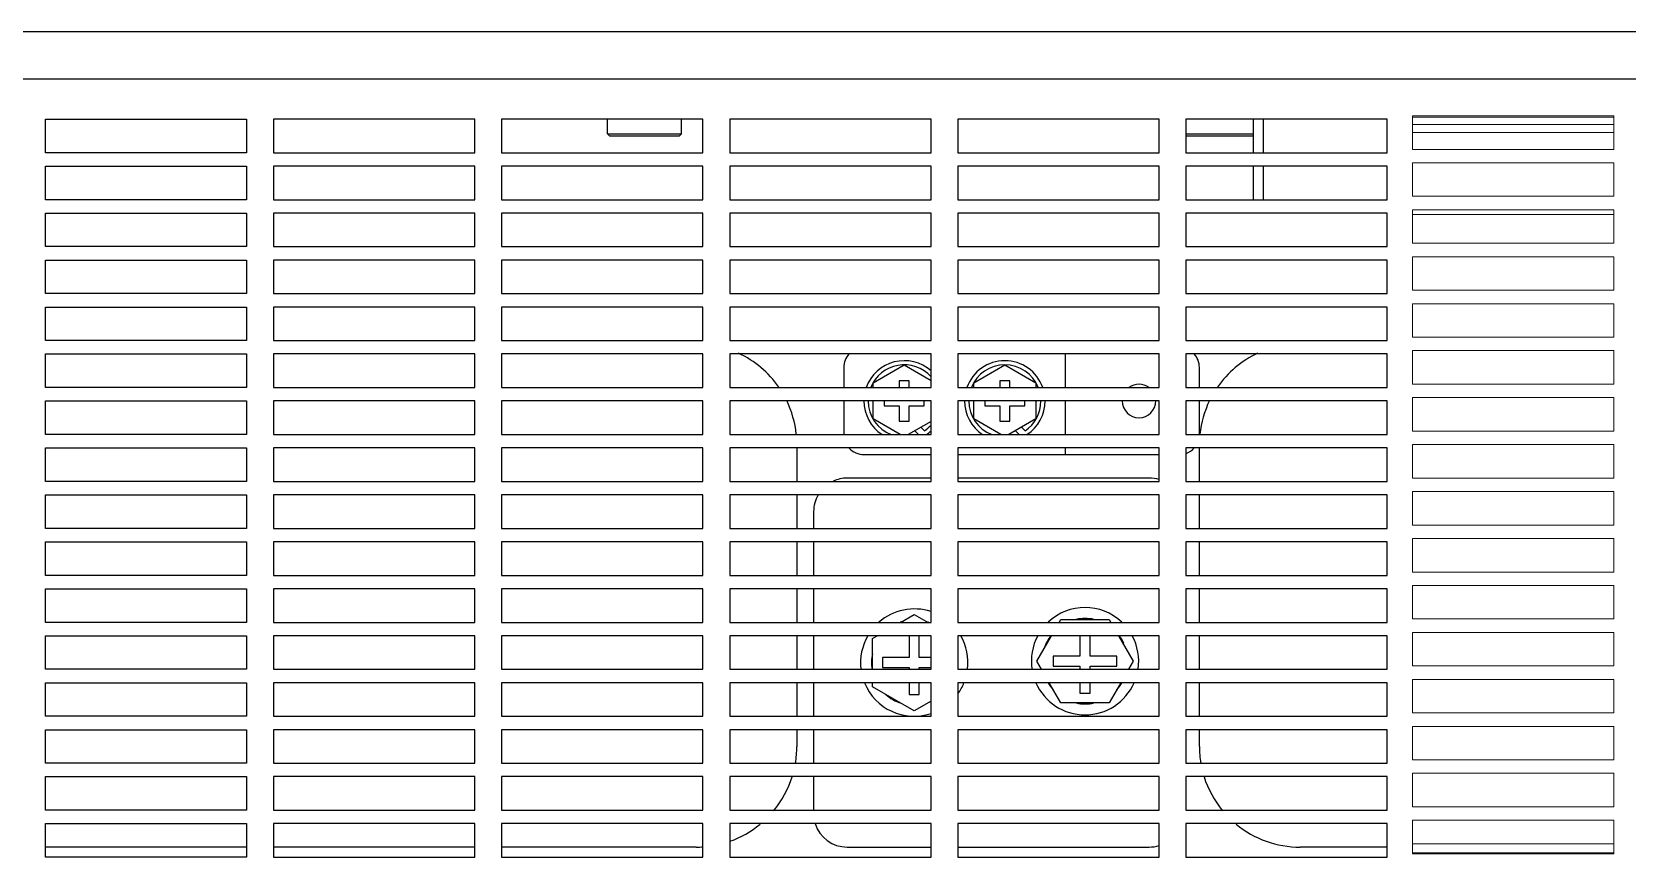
# Model space of a CAD drawing. Header units: millimetres. Extents: x 55614 to 110757, y -66981 to -47484.
# Drawn here: x 89205.4 to 89443.1, y -57884.2 to -57761.2 of the extents above; entities that cross this region are included whole.
import ezdxf

# ---------------------------------------------------------------- set-up
doc = ezdxf.new("R2010")
doc.units = ezdxf.units.MM
doc.layers.get('0').update_dxf_attribs({"lineweight": 15})
for name, color, linetype in [('2401-00258-M8-20HWMC_0', 7, 'Continuous'), ('2401-00300-M6-16HWMC_0', 7, 'Continuous'), ('2403-00027_S-M6-0_0', 7, 'Continuous'), ('4212-68099_1_0', 7, 'Continuous'), ('4212-88600-2_1_0', 7, 'Continuous'), ('4212-88600-2_2_0', 7, 'Continuous'), ('4215-06933_0', 7, 'Continuous'), ('4215-06934_0', 7, 'Continuous'), ('4215-07850_1_0', 7, 'Continuous')]:
    doc.layers.add(name, color=color, linetype=linetype)
doc.layers.add('THICK', color=7, linetype='Continuous', lineweight=0)

# ---------------------------------------------------------------- blocks, each defined once
blk = doc.blocks.new('2-1725')
at = {"linetype": 'Continuous'}
for p, q in [((-17415.38, -73638.45), (-17445.38, -73638.45)), ((-17445.38, -73638.45), (-17445.38, -73643.45)), ((-17415.38, -73638.65), (-17445.38, -73638.65)), ((-17445.38, -73639.75), (-17415.38, -73639.75)), ((-17415.38, -73643.45), (-17415.38, -73638.45)), ((-17445.38, -73640.95), (-17415.38, -73640.95)), ((-17445.38, -73643.45), (-17415.38, -73643.45)), ((-17415.38, -73645.45), (-17445.38, -73645.45)), ((-17445.38, -73645.45), (-17445.38, -73650.45)), ((-17415.38, -73650.45), (-17415.38, -73645.45)), ((-17445.38, -73650.45), (-17415.38, -73650.45)), ((-17415.38, -73652.45), (-17445.38, -73652.45)), ((-17445.38, -73652.45), (-17445.38, -73657.45)), ((-17415.38, -73657.45), (-17415.38, -73652.45)), ((-17445.38, -73653.15), (-17415.38, -73653.15)), ((-17445.38, -73657.45), (-17415.38, -73657.45)), ((-17415.38, -73659.45), (-17445.38, -73659.45)), ((-17445.38, -73659.45), (-17445.38, -73664.45)), ((-17415.38, -73664.45), (-17415.38, -73659.45)), ((-17445.38, -73664.45), (-17415.38, -73664.45)), ((-17415.38, -73666.45), (-17445.38, -73666.45)), ((-17445.38, -73666.45), (-17445.38, -73671.45)), ((-17415.38, -73671.45), (-17415.38, -73666.45)), ((-17445.38, -73671.45), (-17415.38, -73671.45)), ((-17415.38, -73673.45), (-17445.38, -73673.45)), ((-17445.38, -73673.45), (-17445.38, -73678.45)), ((-17415.38, -73678.45), (-17415.38, -73673.45)), ((-17445.38, -73678.45), (-17415.38, -73678.45)), ((-17415.38, -73680.45), (-17445.38, -73680.45)), ((-17445.38, -73680.45), (-17445.38, -73685.45)), ((-17415.38, -73685.45), (-17415.38, -73680.45)), ((-17445.38, -73685.45), (-17415.38, -73685.45)), ((-17415.38, -73687.45), (-17445.38, -73687.45)), ((-17445.38, -73687.45), (-17445.38, -73692.45)), ((-17415.38, -73692.45), (-17415.38, -73687.45)), ((-17445.38, -73692.45), (-17415.38, -73692.45)), ((-17415.38, -73694.45), (-17445.38, -73694.45)), ((-17445.38, -73694.45), (-17445.38, -73699.45)), ((-17415.38, -73699.45), (-17415.38, -73694.45)), ((-17445.38, -73699.45), (-17415.38, -73699.45)), ((-17415.38, -73701.45), (-17445.38, -73701.45)), ((-17445.38, -73701.45), (-17445.38, -73706.45)), ((-17415.38, -73706.45), (-17415.38, -73701.45)), ((-17445.38, -73706.45), (-17415.38, -73706.45)), ((-17415.38, -73708.45), (-17445.38, -73708.45)), ((-17445.38, -73708.45), (-17445.38, -73713.45)), ((-17415.38, -73713.45), (-17415.38, -73708.45)), ((-17445.38, -73713.45), (-17415.38, -73713.45)), ((-17415.38, -73715.45), (-17445.38, -73715.45)), ((-17445.38, -73715.45), (-17445.38, -73720.45)), ((-17415.38, -73720.45), (-17415.38, -73715.45)), ((-17445.38, -73720.45), (-17415.38, -73720.45)), ((-17415.38, -73722.45), (-17445.38, -73722.45)), ((-17445.38, -73722.45), (-17445.38, -73727.45)), ((-17415.38, -73727.45), (-17415.38, -73722.45)), ((-17445.38, -73727.45), (-17415.38, -73727.45)), ((-17415.38, -73729.45), (-17445.38, -73729.45)), ((-17445.38, -73729.45), (-17445.38, -73734.45)), ((-17415.38, -73734.45), (-17415.38, -73729.45)), ((-17445.38, -73734.45), (-17415.38, -73734.45)), ((-17415.38, -73736.45), (-17445.38, -73736.45)), ((-17445.38, -73736.45), (-17445.38, -73741.45)), ((-17415.38, -73741.45), (-17415.38, -73736.45)), ((-17445.38, -73741.45), (-17415.38, -73741.45)), ((-17415.38, -73743.45), (-17445.38, -73743.45)), ((-17445.38, -73743.45), (-17445.38, -73748.45)), ((-17415.38, -73748.45), (-17415.38, -73743.45)), ((-17415.38, -73746.95), (-17445.38, -73746.95)), ((-17445.38, -73748.32), (-17415.38, -73748.32)), ((-17445.38, -73748.45), (-17415.38, -73748.45))]:
    blk.add_line(p, q, dxfattribs=at)
at = {"layer": '2401-00258-M8-20HWMC_0', "color": 7, "linetype": 'Continuous'}
for p, q in [((-17521.69, -73713.95), (-17519.63, -73712.76)), ((-17519.63, -73712.76), (-17517.57, -73713.95)), ((-17498.02, -73713.95), (-17497.77, -73713.52)), ((-17497.77, -73713.52), (-17490.58, -73713.52)), ((-17490.58, -73713.52), (-17490.33, -73713.95)), ((-17525.86, -73716.35), (-17525.16, -73715.95)), ((-17525.86, -73720.95), (-17525.86, -73716.35)), ((-17520.38, -73715.95), (-17520.38, -73719.2)), ((-17518.88, -73719.2), (-17518.88, -73715.95)), ((-17501.37, -73719.74), (-17499.17, -73715.95)), ((-17494.93, -73715.95), (-17494.93, -73718.99)), ((-17493.43, -73718.99), (-17493.43, -73715.95)), ((-17489.18, -73715.95), (-17486.99, -73719.74)), ((-17494.93, -73718.99), (-17498.93, -73718.99)), ((-17498.93, -73718.99), (-17498.93, -73720.49)), ((-17489.43, -73718.99), (-17493.43, -73718.99)), ((-17489.43, -73720.49), (-17489.43, -73718.99)), ((-17488.41, -73717.05), (-17488.49, -73717.13)), ((-17520.38, -73719.2), (-17524.38, -73719.2)), ((-17524.38, -73719.2), (-17524.38, -73720.7)), ((-17524.38, -73720.7), (-17520.38, -73720.7)), ((-17520.38, -73720.7), (-17520.38, -73720.95)), ((-17517.13, -73719.2), (-17518.88, -73719.2)), ((-17518.88, -73720.7), (-17517.13, -73720.7)), ((-17518.88, -73720.95), (-17518.88, -73720.7)), ((-17500.67, -73720.95), (-17501.37, -73719.74)), ((-17498.93, -73720.49), (-17494.93, -73720.49)), ((-17494.93, -73720.49), (-17494.93, -73720.95)), ((-17493.43, -73720.49), (-17489.43, -73720.49)), ((-17493.43, -73720.95), (-17493.43, -73720.49)), ((-17486.99, -73719.74), (-17487.68, -73720.95)), ((-17525.86, -73723.54), (-17525.86, -73722.95)), ((-17519.63, -73727.14), (-17525.86, -73723.54)), ((-17520.38, -73722.95), (-17520.38, -73724.7)), ((-17518.88, -73724.7), (-17518.88, -73722.95)), ((-17497.77, -73725.97), (-17499.52, -73722.95)), ((-17494.93, -73722.95), (-17494.93, -73724.49)), ((-17493.43, -73724.49), (-17493.43, -73722.95)), ((-17488.84, -73722.95), (-17490.58, -73725.97)), ((-17520.38, -73724.7), (-17518.88, -73724.7)), ((-17517.13, -73725.69), (-17519.63, -73727.14)), ((-17490.58, -73725.97), (-17497.77, -73725.97)), ((-17494.93, -73724.49), (-17493.43, -73724.49))]:
    blk.add_line(p, q, dxfattribs=at)
for centre, radius, start, end in [((-17519.63, -73719.95), 8, 71.7652, 131.3046), ((-17494.18, -73719.74), 8, 46.5723, 133.4277), ((-17519.63, -73719.95), 6.37, 108.0353, 109.2971), ((-17519.63, -73719.95), 6.37, 70.7029, 71.9647), ((-17494.18, -73719.74), 6.37, 78.0354, 101.9649), ((-17519.63, -73719.95), 8, 149.9582, 187.1863), ((-17519.63, -73719.95), 8, 352.8137, 30.0418), ((-17494.18, -73719.74), 8, 151.6376, 188.6715), ((-17494.18, -73719.74), 6.37, 143.2955, 161.9649), ((-17494.18, -73719.74), 6.37, 25.048, 36.6275), ((-17494.18, -73719.74), 8, 351.3285, 28.3624), ((-17519.63, -73719.95), 6.37, 168.0353, 189.0483), ((-17519.63, -73719.95), 8, 202.0565, 288.2348), ((-17519.63, -73719.95), 8, 324.5271, 337.9435), ((-17494.18, -73719.74), 8, 203.6637, 336.3363), ((-17494.18, -73719.74), 6.37, 210.2989, 221.9649), ((-17494.18, -73719.74), 6.37, 318.0354, 329.7011), ((-17519.63, -73719.95), 6.37, 228.0353, 251.9647), ((-17494.18, -73719.74), 6.37, 258.0354, 281.9649)]:
    blk.add_arc(centre, radius, start, end, dxfattribs=at)
at = {"layer": '2401-00300-M6-16HWMC_0', "color": 7, "linetype": 'Continuous'}
for p, q in [((-17525.77, -73678.27), (-17521.13, -73675.59)), ((-17521.13, -73675.59), (-17517.13, -73677.9)), ((-17510.77, -73678.27), (-17506.13, -73675.59)), ((-17506.13, -73675.59), (-17501.5, -73678.27)), ((-17525.77, -73678.95), (-17525.77, -73678.27)), ((-17520.38, -73677.95), (-17521.88, -73677.95)), ((-17521.88, -73677.95), (-17521.88, -73678.95)), ((-17520.38, -73678.95), (-17520.38, -73677.95)), ((-17510.77, -73678.95), (-17510.77, -73678.27)), ((-17505.38, -73677.95), (-17506.88, -73677.95)), ((-17506.88, -73677.95), (-17506.88, -73678.95)), ((-17505.38, -73678.95), (-17505.38, -73677.95)), ((-17501.5, -73678.27), (-17501.5, -73678.95)), ((-17525.77, -73683.62), (-17525.77, -73680.95)), ((-17524.13, -73680.95), (-17524.13, -73681.7)), ((-17518.13, -73681.7), (-17518.13, -73680.95)), ((-17510.77, -73683.62), (-17510.77, -73680.95)), ((-17509.13, -73680.95), (-17509.13, -73681.7)), ((-17503.13, -73681.7), (-17503.13, -73680.95)), ((-17501.5, -73680.95), (-17501.5, -73683.62)), ((-17524.13, -73681.7), (-17521.88, -73681.7)), ((-17521.88, -73681.7), (-17521.88, -73683.95)), ((-17520.38, -73681.7), (-17518.13, -73681.7)), ((-17520.38, -73683.95), (-17520.38, -73681.7)), ((-17509.13, -73681.7), (-17506.88, -73681.7)), ((-17506.88, -73681.7), (-17506.88, -73683.95)), ((-17505.38, -73681.7), (-17503.13, -73681.7)), ((-17505.38, -73683.95), (-17505.38, -73681.7)), ((-17521.75, -73685.95), (-17525.77, -73683.62)), ((-17521.88, -73683.95), (-17520.38, -73683.95)), ((-17517.13, -73683.99), (-17520.52, -73685.95)), ((-17519.54, -73685.38), (-17519.03, -73685.89)), ((-17518.12, -73685.4), (-17518.65, -73684.87)), ((-17506.75, -73685.95), (-17510.77, -73683.62)), ((-17506.88, -73683.95), (-17505.38, -73683.95)), ((-17501.5, -73683.62), (-17505.52, -73685.95)), ((-17504.54, -73685.38), (-17504.03, -73685.89)), ((-17503.12, -73685.4), (-17503.65, -73684.87))]:
    blk.add_line(p, q, dxfattribs=at)
for centre, radius, start, end in [((-17521.13, -73680.95), 6, 48.1287, 160.4814), ((-17521.13, -73680.95), 5.38, 41.88, 158.1011), ((-17506.13, -73680.95), 6, 19.5186, 160.4814), ((-17506.13, -73680.95), 5.38, 21.9007, 158.1011), ((-17521.13, -73680.95), 6, 180, 236.5861), ((-17521.13, -73680.95), 5.38, 180, 248.8338), ((-17506.13, -73680.95), 6, 180, 236.5861), ((-17506.13, -73680.95), 5.38, 180, 248.8338), ((-17506.13, -73680.95), 5.38, 304.1123, 0), ((-17506.13, -73680.95), 6, 303.4139, 0), ((-17521.13, -73680.95), 5.38, 304.1123, 318.2134), ((-17521.13, -73680.95), 6, 303.4139, 311.8713), ((-17521.13, -73680.95), 5.38, 291.2761, 292.9799), ((-17506.13, -73680.95), 5.38, 291.2761, 292.9799)]:
    blk.add_arc(centre, radius, start, end, dxfattribs=at)
at = {"layer": '2403-00027_S-M6-0_0', "color": 7, "linetype": 'Continuous'}
for p, q in [((-17565.36, -73641.15), (-17565.36, -73638.95)), ((-17554.31, -73641.15), (-17554.31, -73638.95)), ((-17565.36, -73641.15), (-17554.31, -73641.15)), ((-17565.36, -73641.15), (-17565.06, -73641.45)), ((-17565.06, -73641.45), (-17554.61, -73641.45)), ((-17554.31, -73641.15), (-17554.61, -73641.45)), ((-17479.13, -73641.15), (-17469.13, -73641.15)), ((-17479.13, -73641.45), (-17469.13, -73641.45))]:
    blk.add_line(p, q, dxfattribs=at)
at = {"layer": '4212-68099_1_0', "color": 7, "linetype": 'Continuous'}
blk.add_line((-17199.83, -73625.95), (-18034.43, -73625.95), dxfattribs=at)
at = {"layer": '4212-88600-2_1_0', "color": 7, "linetype": 'Continuous'}
for p, q in [((-17537.13, -73687.95), (-17537.13, -73692.95)), ((-17477.13, -73692.95), (-17477.13, -73687.95)), ((-17537.13, -73694.95), (-17537.13, -73699.95)), ((-17477.13, -73699.95), (-17477.13, -73694.95)), ((-17537.13, -73701.95), (-17537.13, -73706.95)), ((-17477.13, -73706.95), (-17477.13, -73701.95)), ((-17537.13, -73708.95), (-17537.13, -73713.95)), ((-17477.13, -73713.95), (-17477.13, -73708.95)), ((-17537.13, -73715.95), (-17537.13, -73720.95)), ((-17477.13, -73720.95), (-17477.13, -73715.95)), ((-17537.13, -73722.95), (-17537.13, -73727.95)), ((-17477.13, -73727.95), (-17477.13, -73722.95)), ((-17537.13, -73729.95), (-17537.13, -73732.45)), ((-17477.13, -73732.45), (-17477.13, -73729.95)), ((-17619.13, -73747.45), (-17649.13, -73747.45)), ((-17585.13, -73747.45), (-17615.13, -73747.45)), ((-17552.13, -73747.45), (-17581.13, -73747.45)), ((-17449.13, -73747.45), (-17462.13, -73747.45))]:
    blk.add_line(p, q, dxfattribs=at)
for centre, start, end in [((-17552.13, -73687.45), 34.815, 65.0889), ((-17462.13, -73687.45), 114.9111, 145.185), ((-17552.13, -73687.45), 5.8604, 25.8691), ((-17462.13, -73687.45), 154.1309, 174.1396), ((-17552.13, -73732.45), 350.2878, 0), ((-17462.13, -73732.45), 180, 189.7122), ((-17552.13, -73732.45), 320.3318, 342.4548), ((-17462.13, -73732.45), 197.5452, 219.6682), ((-17552.13, -73732.45), 289.6203, 309.3884), ((-17462.13, -73732.45), 230.6116, 270), ((-17552.13, -73732.45), 270, 273.92)]:
    blk.add_arc(centre, 15, start, end, dxfattribs=at)
at = {"layer": '4212-88600-2_2_0', "color": 7, "linetype": 'Continuous'}
for p, q in [((-17517.13, -73692.45), (-17529.63, -73692.45)), ((-17484.63, -73692.45), (-17513.13, -73692.45)), ((-17534.63, -73697.45), (-17534.63, -73699.95)), ((-17534.63, -73701.95), (-17534.63, -73706.95)), ((-17534.63, -73708.95), (-17534.63, -73713.95)), ((-17534.63, -73715.95), (-17534.63, -73720.95)), ((-17534.63, -73722.95), (-17534.63, -73727.95)), ((-17534.63, -73729.95), (-17534.63, -73734.95)), ((-17534.63, -73736.95), (-17534.63, -73741.95)), ((-17529.63, -73747.45), (-17517.13, -73747.45)), ((-17513.13, -73747.45), (-17484.63, -73747.45))]:
    blk.add_line(p, q, dxfattribs=at)
for centre, start, end in [((-17529.63, -73697.45), 90, 114.9111), ((-17484.63, -73697.45), 72.4548, 90), ((-17529.63, -73697.45), 150, 180), ((-17529.63, -73742.45), 197.5452, 270), ((-17484.63, -73742.45), 270, 287.5452)]:
    blk.add_arc(centre, 5, start, end, dxfattribs=at)
at = {"layer": '4215-06933_0', "color": 7, "linetype": 'Continuous'}
for p, q in [((-17497.13, -73673.95), (-17497.13, -73678.95)), ((-17530.13, -73675.95), (-17530.13, -73678.95)), ((-17477.13, -73678.95), (-17477.13, -73675.95)), ((-17530.13, -73680.95), (-17530.13, -73685.95)), ((-17497.13, -73680.95), (-17497.13, -73685.95)), ((-17477.13, -73685.95), (-17477.13, -73680.95)), ((-17497.13, -73687.95), (-17497.13, -73688.95)), ((-17527.13, -73688.95), (-17517.13, -73688.95)), ((-17513.13, -73688.95), (-17483.13, -73688.95))]:
    blk.add_line(p, q, dxfattribs=at)
for centre, radius, start, end in [((-17527.13, -73675.95), 3, 137.9125, 180), ((-17480.13, -73675.95), 3, 0, 42.0875), ((-17486.13, -73680.95), 2.5, 53.277, 126.723), ((-17486.13, -73680.95), 2.5, 180, 0), ((-17527.13, -73685.95), 3, 222.0875, 270), ((-17480.13, -73685.95), 3, 289.6203, 317.9125)]:
    blk.add_arc(centre, radius, start, end, dxfattribs=at)
at = {"layer": '4215-06934_0', "color": 7, "linetype": 'Continuous'}
for p, q in [((-18037.13, -73632.95), (-17197.13, -73632.95)), ((-17649.13, -73638.95), (-17619.13, -73638.95)), ((-17649.13, -73643.95), (-17649.13, -73638.95)), ((-17619.13, -73638.95), (-17619.13, -73643.95)), ((-17585.13, -73638.95), (-17615.13, -73638.95)), ((-17615.13, -73638.95), (-17615.13, -73643.95)), ((-17585.13, -73643.95), (-17585.13, -73638.95)), ((-17551.13, -73638.95), (-17581.13, -73638.95)), ((-17581.13, -73638.95), (-17581.13, -73643.95)), ((-17551.13, -73643.95), (-17551.13, -73638.95)), ((-17517.13, -73638.95), (-17547.13, -73638.95)), ((-17547.13, -73638.95), (-17547.13, -73643.95)), ((-17517.13, -73643.95), (-17517.13, -73638.95)), ((-17483.13, -73638.95), (-17513.13, -73638.95)), ((-17513.13, -73638.95), (-17513.13, -73643.95)), ((-17483.13, -73643.95), (-17483.13, -73638.95)), ((-17449.13, -73638.95), (-17479.13, -73638.95)), ((-17479.13, -73638.95), (-17479.13, -73643.95)), ((-17449.13, -73643.95), (-17449.13, -73638.95)), ((-17619.13, -73643.95), (-17649.13, -73643.95)), ((-17615.13, -73643.95), (-17585.13, -73643.95)), ((-17581.13, -73643.95), (-17551.13, -73643.95)), ((-17547.13, -73643.95), (-17517.13, -73643.95)), ((-17513.13, -73643.95), (-17483.13, -73643.95)), ((-17479.13, -73643.95), (-17449.13, -73643.95)), ((-17649.13, -73645.95), (-17619.13, -73645.95)), ((-17649.13, -73650.95), (-17649.13, -73645.95)), ((-17619.13, -73645.95), (-17619.13, -73650.95)), ((-17585.13, -73645.95), (-17615.13, -73645.95)), ((-17615.13, -73645.95), (-17615.13, -73650.95)), ((-17585.13, -73650.95), (-17585.13, -73645.95)), ((-17551.13, -73645.95), (-17581.13, -73645.95)), ((-17581.13, -73645.95), (-17581.13, -73650.95)), ((-17551.13, -73650.95), (-17551.13, -73645.95)), ((-17517.13, -73645.95), (-17547.13, -73645.95)), ((-17547.13, -73645.95), (-17547.13, -73650.95)), ((-17517.13, -73650.95), (-17517.13, -73645.95)), ((-17483.13, -73645.95), (-17513.13, -73645.95)), ((-17513.13, -73645.95), (-17513.13, -73650.95)), ((-17483.13, -73650.95), (-17483.13, -73645.95)), ((-17449.13, -73645.95), (-17479.13, -73645.95)), ((-17479.13, -73645.95), (-17479.13, -73650.95)), ((-17449.13, -73650.95), (-17449.13, -73645.95)), ((-17619.13, -73650.95), (-17649.13, -73650.95)), ((-17615.13, -73650.95), (-17585.13, -73650.95)), ((-17581.13, -73650.95), (-17551.13, -73650.95)), ((-17547.13, -73650.95), (-17517.13, -73650.95)), ((-17513.13, -73650.95), (-17483.13, -73650.95)), ((-17479.13, -73650.95), (-17449.13, -73650.95)), ((-17649.13, -73652.95), (-17619.13, -73652.95)), ((-17649.13, -73657.95), (-17649.13, -73652.95)), ((-17619.13, -73652.95), (-17619.13, -73657.95)), ((-17585.13, -73652.95), (-17615.13, -73652.95)), ((-17615.13, -73652.95), (-17615.13, -73657.95)), ((-17585.13, -73657.95), (-17585.13, -73652.95)), ((-17551.13, -73652.95), (-17581.13, -73652.95)), ((-17581.13, -73652.95), (-17581.13, -73657.95)), ((-17551.13, -73657.95), (-17551.13, -73652.95)), ((-17517.13, -73652.95), (-17547.13, -73652.95)), ((-17547.13, -73652.95), (-17547.13, -73657.95)), ((-17517.13, -73657.95), (-17517.13, -73652.95)), ((-17483.13, -73652.95), (-17513.13, -73652.95)), ((-17513.13, -73652.95), (-17513.13, -73657.95)), ((-17483.13, -73657.95), (-17483.13, -73652.95)), ((-17449.13, -73652.95), (-17479.13, -73652.95)), ((-17479.13, -73652.95), (-17479.13, -73657.95)), ((-17449.13, -73657.95), (-17449.13, -73652.95)), ((-17619.13, -73657.95), (-17649.13, -73657.95)), ((-17615.13, -73657.95), (-17585.13, -73657.95)), ((-17581.13, -73657.95), (-17551.13, -73657.95)), ((-17547.13, -73657.95), (-17517.13, -73657.95)), ((-17513.13, -73657.95), (-17483.13, -73657.95)), ((-17479.13, -73657.95), (-17449.13, -73657.95)), ((-17649.13, -73659.95), (-17619.13, -73659.95)), ((-17649.13, -73664.95), (-17649.13, -73659.95)), ((-17619.13, -73659.95), (-17619.13, -73664.95)), ((-17585.13, -73659.95), (-17615.13, -73659.95)), ((-17615.13, -73659.95), (-17615.13, -73664.95)), ((-17585.13, -73664.95), (-17585.13, -73659.95)), ((-17551.13, -73659.95), (-17581.13, -73659.95)), ((-17581.13, -73659.95), (-17581.13, -73664.95)), ((-17551.13, -73664.95), (-17551.13, -73659.95)), ((-17517.13, -73659.95), (-17547.13, -73659.95)), ((-17547.13, -73659.95), (-17547.13, -73664.95)), ((-17517.13, -73664.95), (-17517.13, -73659.95)), ((-17483.13, -73659.95), (-17513.13, -73659.95)), ((-17513.13, -73659.95), (-17513.13, -73664.95)), ((-17483.13, -73664.95), (-17483.13, -73659.95)), ((-17449.13, -73659.95), (-17479.13, -73659.95)), ((-17479.13, -73659.95), (-17479.13, -73664.95)), ((-17449.13, -73664.95), (-17449.13, -73659.95)), ((-17619.13, -73664.95), (-17649.13, -73664.95)), ((-17615.13, -73664.95), (-17585.13, -73664.95)), ((-17581.13, -73664.95), (-17551.13, -73664.95)), ((-17547.13, -73664.95), (-17517.13, -73664.95)), ((-17513.13, -73664.95), (-17483.13, -73664.95)), ((-17479.13, -73664.95), (-17449.13, -73664.95)), ((-17649.13, -73666.95), (-17619.13, -73666.95)), ((-17649.13, -73671.95), (-17649.13, -73666.95)), ((-17619.13, -73666.95), (-17619.13, -73671.95)), ((-17585.13, -73666.95), (-17615.13, -73666.95)), ((-17615.13, -73666.95), (-17615.13, -73671.95)), ((-17585.13, -73671.95), (-17585.13, -73666.95)), ((-17551.13, -73666.95), (-17581.13, -73666.95)), ((-17581.13, -73666.95), (-17581.13, -73671.95)), ((-17551.13, -73671.95), (-17551.13, -73666.95)), ((-17517.13, -73666.95), (-17547.13, -73666.95)), ((-17547.13, -73666.95), (-17547.13, -73671.95)), ((-17517.13, -73671.95), (-17517.13, -73666.95)), ((-17483.13, -73666.95), (-17513.13, -73666.95)), ((-17513.13, -73666.95), (-17513.13, -73671.95)), ((-17483.13, -73671.95), (-17483.13, -73666.95)), ((-17449.13, -73666.95), (-17479.13, -73666.95)), ((-17479.13, -73666.95), (-17479.13, -73671.95)), ((-17449.13, -73671.95), (-17449.13, -73666.95)), ((-17619.13, -73671.95), (-17649.13, -73671.95)), ((-17649.13, -73673.95), (-17619.13, -73673.95)), ((-17649.13, -73678.95), (-17649.13, -73673.95)), ((-17619.13, -73673.95), (-17619.13, -73678.95)), ((-17615.13, -73671.95), (-17585.13, -73671.95)), ((-17585.13, -73673.95), (-17615.13, -73673.95)), ((-17615.13, -73673.95), (-17615.13, -73678.95)), ((-17585.13, -73678.95), (-17585.13, -73673.95)), ((-17581.13, -73671.95), (-17551.13, -73671.95)), ((-17551.13, -73673.95), (-17581.13, -73673.95)), ((-17581.13, -73673.95), (-17581.13, -73678.95)), ((-17551.13, -73678.95), (-17551.13, -73673.95)), ((-17547.13, -73671.95), (-17517.13, -73671.95)), ((-17517.13, -73673.95), (-17547.13, -73673.95)), ((-17547.13, -73673.95), (-17547.13, -73678.95)), ((-17517.13, -73678.95), (-17517.13, -73673.95)), ((-17513.13, -73671.95), (-17483.13, -73671.95)), ((-17483.13, -73673.95), (-17513.13, -73673.95)), ((-17513.13, -73673.95), (-17513.13, -73678.95)), ((-17483.13, -73678.95), (-17483.13, -73673.95)), ((-17479.13, -73671.95), (-17449.13, -73671.95)), ((-17449.13, -73673.95), (-17479.13, -73673.95)), ((-17479.13, -73673.95), (-17479.13, -73678.95)), ((-17449.13, -73678.95), (-17449.13, -73673.95)), ((-17619.13, -73678.95), (-17649.13, -73678.95)), ((-17649.13, -73680.95), (-17619.13, -73680.95)), ((-17649.13, -73685.95), (-17649.13, -73680.95)), ((-17619.13, -73680.95), (-17619.13, -73685.95)), ((-17615.13, -73678.95), (-17585.13, -73678.95)), ((-17585.13, -73680.95), (-17615.13, -73680.95)), ((-17615.13, -73680.95), (-17615.13, -73685.95)), ((-17585.13, -73685.95), (-17585.13, -73680.95)), ((-17581.13, -73678.95), (-17551.13, -73678.95)), ((-17551.13, -73680.95), (-17581.13, -73680.95)), ((-17581.13, -73680.95), (-17581.13, -73685.95)), ((-17551.13, -73685.95), (-17551.13, -73680.95)), ((-17547.13, -73678.95), (-17517.13, -73678.95)), ((-17517.13, -73680.95), (-17547.13, -73680.95)), ((-17547.13, -73680.95), (-17547.13, -73685.95)), ((-17517.13, -73685.95), (-17517.13, -73680.95)), ((-17513.13, -73678.95), (-17483.13, -73678.95)), ((-17483.13, -73680.95), (-17513.13, -73680.95)), ((-17513.13, -73680.95), (-17513.13, -73685.95)), ((-17483.13, -73685.95), (-17483.13, -73680.95)), ((-17479.13, -73678.95), (-17449.13, -73678.95)), ((-17449.13, -73680.95), (-17479.13, -73680.95)), ((-17479.13, -73680.95), (-17479.13, -73685.95)), ((-17449.13, -73685.95), (-17449.13, -73680.95)), ((-17619.13, -73685.95), (-17649.13, -73685.95)), ((-17649.13, -73687.95), (-17619.13, -73687.95)), ((-17649.13, -73692.95), (-17649.13, -73687.95)), ((-17619.13, -73687.95), (-17619.13, -73692.95)), ((-17615.13, -73685.95), (-17585.13, -73685.95)), ((-17585.13, -73687.95), (-17615.13, -73687.95)), ((-17615.13, -73687.95), (-17615.13, -73692.95)), ((-17585.13, -73692.95), (-17585.13, -73687.95)), ((-17581.13, -73685.95), (-17551.13, -73685.95)), ((-17551.13, -73687.95), (-17581.13, -73687.95)), ((-17581.13, -73687.95), (-17581.13, -73692.95)), ((-17551.13, -73692.95), (-17551.13, -73687.95)), ((-17547.13, -73685.95), (-17517.13, -73685.95)), ((-17517.13, -73687.95), (-17547.13, -73687.95)), ((-17547.13, -73687.95), (-17547.13, -73692.95)), ((-17517.13, -73692.95), (-17517.13, -73687.95)), ((-17513.13, -73685.95), (-17483.13, -73685.95)), ((-17483.13, -73687.95), (-17513.13, -73687.95)), ((-17513.13, -73687.95), (-17513.13, -73692.95)), ((-17483.13, -73692.95), (-17483.13, -73687.95)), ((-17479.13, -73685.95), (-17449.13, -73685.95)), ((-17449.13, -73687.95), (-17479.13, -73687.95)), ((-17479.13, -73687.95), (-17479.13, -73692.95)), ((-17449.13, -73692.95), (-17449.13, -73687.95)), ((-17619.13, -73692.95), (-17649.13, -73692.95)), ((-17615.13, -73692.95), (-17585.13, -73692.95)), ((-17581.13, -73692.95), (-17551.13, -73692.95)), ((-17547.13, -73692.95), (-17517.13, -73692.95)), ((-17513.13, -73692.95), (-17483.13, -73692.95)), ((-17479.13, -73692.95), (-17449.13, -73692.95)), ((-17649.13, -73694.95), (-17619.13, -73694.95)), ((-17649.13, -73699.95), (-17649.13, -73694.95)), ((-17619.13, -73694.95), (-17619.13, -73699.95)), ((-17585.13, -73694.95), (-17615.13, -73694.95)), ((-17615.13, -73694.95), (-17615.13, -73699.95)), ((-17585.13, -73699.95), (-17585.13, -73694.95)), ((-17551.13, -73694.95), (-17581.13, -73694.95)), ((-17581.13, -73694.95), (-17581.13, -73699.95)), ((-17551.13, -73699.95), (-17551.13, -73694.95)), ((-17517.13, -73694.95), (-17547.13, -73694.95)), ((-17547.13, -73694.95), (-17547.13, -73699.95)), ((-17517.13, -73699.95), (-17517.13, -73694.95)), ((-17483.13, -73694.95), (-17513.13, -73694.95)), ((-17513.13, -73694.95), (-17513.13, -73699.95)), ((-17483.13, -73699.95), (-17483.13, -73694.95)), ((-17449.13, -73694.95), (-17479.13, -73694.95)), ((-17479.13, -73694.95), (-17479.13, -73699.95)), ((-17449.13, -73699.95), (-17449.13, -73694.95)), ((-17619.13, -73699.95), (-17649.13, -73699.95)), ((-17615.13, -73699.95), (-17585.13, -73699.95)), ((-17581.13, -73699.95), (-17551.13, -73699.95)), ((-17547.13, -73699.95), (-17517.13, -73699.95)), ((-17513.13, -73699.95), (-17483.13, -73699.95)), ((-17479.13, -73699.95), (-17449.13, -73699.95)), ((-17649.13, -73701.95), (-17619.13, -73701.95)), ((-17649.13, -73706.95), (-17649.13, -73701.95)), ((-17619.13, -73701.95), (-17619.13, -73706.95)), ((-17585.13, -73701.95), (-17615.13, -73701.95)), ((-17615.13, -73701.95), (-17615.13, -73706.95)), ((-17585.13, -73706.95), (-17585.13, -73701.95)), ((-17551.13, -73701.95), (-17581.13, -73701.95)), ((-17581.13, -73701.95), (-17581.13, -73706.95)), ((-17551.13, -73706.95), (-17551.13, -73701.95)), ((-17517.13, -73701.95), (-17547.13, -73701.95)), ((-17547.13, -73701.95), (-17547.13, -73706.95)), ((-17517.13, -73706.95), (-17517.13, -73701.95)), ((-17483.13, -73701.95), (-17513.13, -73701.95)), ((-17513.13, -73701.95), (-17513.13, -73706.95)), ((-17483.13, -73706.95), (-17483.13, -73701.95)), ((-17449.13, -73701.95), (-17479.13, -73701.95)), ((-17479.13, -73701.95), (-17479.13, -73706.95)), ((-17449.13, -73706.95), (-17449.13, -73701.95)), ((-17619.13, -73706.95), (-17649.13, -73706.95)), ((-17615.13, -73706.95), (-17585.13, -73706.95)), ((-17581.13, -73706.95), (-17551.13, -73706.95)), ((-17547.13, -73706.95), (-17517.13, -73706.95)), ((-17513.13, -73706.95), (-17483.13, -73706.95)), ((-17479.13, -73706.95), (-17449.13, -73706.95)), ((-17649.13, -73708.95), (-17619.13, -73708.95)), ((-17649.13, -73713.95), (-17649.13, -73708.95)), ((-17619.13, -73708.95), (-17619.13, -73713.95)), ((-17585.13, -73708.95), (-17615.13, -73708.95)), ((-17615.13, -73708.95), (-17615.13, -73713.95)), ((-17585.13, -73713.95), (-17585.13, -73708.95)), ((-17551.13, -73708.95), (-17581.13, -73708.95)), ((-17581.13, -73708.95), (-17581.13, -73713.95)), ((-17551.13, -73713.95), (-17551.13, -73708.95)), ((-17517.13, -73708.95), (-17547.13, -73708.95)), ((-17547.13, -73708.95), (-17547.13, -73713.95)), ((-17517.13, -73713.95), (-17517.13, -73708.95)), ((-17483.13, -73708.95), (-17513.13, -73708.95)), ((-17513.13, -73708.95), (-17513.13, -73713.95)), ((-17483.13, -73713.95), (-17483.13, -73708.95)), ((-17449.13, -73708.95), (-17479.13, -73708.95)), ((-17479.13, -73708.95), (-17479.13, -73713.95)), ((-17449.13, -73713.95), (-17449.13, -73708.95)), ((-17619.13, -73713.95), (-17649.13, -73713.95)), ((-17615.13, -73713.95), (-17585.13, -73713.95)), ((-17581.13, -73713.95), (-17551.13, -73713.95)), ((-17547.13, -73713.95), (-17517.13, -73713.95)), ((-17513.13, -73713.95), (-17483.13, -73713.95)), ((-17479.13, -73713.95), (-17449.13, -73713.95)), ((-17649.13, -73715.95), (-17619.13, -73715.95)), ((-17649.13, -73720.95), (-17649.13, -73715.95)), ((-17619.13, -73715.95), (-17619.13, -73720.95)), ((-17585.13, -73715.95), (-17615.13, -73715.95)), ((-17615.13, -73715.95), (-17615.13, -73720.95)), ((-17585.13, -73720.95), (-17585.13, -73715.95)), ((-17551.13, -73715.95), (-17581.13, -73715.95)), ((-17581.13, -73715.95), (-17581.13, -73720.95)), ((-17551.13, -73720.95), (-17551.13, -73715.95)), ((-17517.13, -73715.95), (-17547.13, -73715.95)), ((-17547.13, -73715.95), (-17547.13, -73720.95)), ((-17517.13, -73720.95), (-17517.13, -73715.95)), ((-17483.13, -73715.95), (-17513.13, -73715.95)), ((-17513.13, -73715.95), (-17513.13, -73720.95)), ((-17483.13, -73720.95), (-17483.13, -73715.95)), ((-17449.13, -73715.95), (-17479.13, -73715.95)), ((-17479.13, -73715.95), (-17479.13, -73720.95)), ((-17449.13, -73720.95), (-17449.13, -73715.95)), ((-17619.13, -73720.95), (-17649.13, -73720.95)), ((-17615.13, -73720.95), (-17585.13, -73720.95)), ((-17581.13, -73720.95), (-17551.13, -73720.95)), ((-17547.13, -73720.95), (-17517.13, -73720.95)), ((-17513.13, -73720.95), (-17483.13, -73720.95)), ((-17479.13, -73720.95), (-17449.13, -73720.95)), ((-17649.13, -73722.95), (-17619.13, -73722.95)), ((-17649.13, -73727.95), (-17649.13, -73722.95)), ((-17619.13, -73722.95), (-17619.13, -73727.95)), ((-17585.13, -73722.95), (-17615.13, -73722.95)), ((-17615.13, -73722.95), (-17615.13, -73727.95)), ((-17585.13, -73727.95), (-17585.13, -73722.95)), ((-17551.13, -73722.95), (-17581.13, -73722.95)), ((-17581.13, -73722.95), (-17581.13, -73727.95)), ((-17551.13, -73727.95), (-17551.13, -73722.95)), ((-17517.13, -73722.95), (-17547.13, -73722.95)), ((-17547.13, -73722.95), (-17547.13, -73727.95)), ((-17517.13, -73727.95), (-17517.13, -73722.95)), ((-17483.13, -73722.95), (-17513.13, -73722.95)), ((-17513.13, -73722.95), (-17513.13, -73727.95)), ((-17483.13, -73727.95), (-17483.13, -73722.95)), ((-17449.13, -73722.95), (-17479.13, -73722.95)), ((-17479.13, -73722.95), (-17479.13, -73727.95)), ((-17449.13, -73727.95), (-17449.13, -73722.95)), ((-17619.13, -73727.95), (-17649.13, -73727.95)), ((-17615.13, -73727.95), (-17585.13, -73727.95)), ((-17581.13, -73727.95), (-17551.13, -73727.95)), ((-17547.13, -73727.95), (-17517.13, -73727.95)), ((-17513.13, -73727.95), (-17483.13, -73727.95)), ((-17479.13, -73727.95), (-17449.13, -73727.95)), ((-17649.13, -73729.95), (-17619.13, -73729.95)), ((-17649.13, -73734.95), (-17649.13, -73729.95)), ((-17619.13, -73729.95), (-17619.13, -73734.95)), ((-17585.13, -73729.95), (-17615.13, -73729.95)), ((-17615.13, -73729.95), (-17615.13, -73734.95)), ((-17585.13, -73734.95), (-17585.13, -73729.95)), ((-17551.13, -73729.95), (-17581.13, -73729.95)), ((-17581.13, -73729.95), (-17581.13, -73734.95)), ((-17551.13, -73734.95), (-17551.13, -73729.95)), ((-17517.13, -73729.95), (-17547.13, -73729.95)), ((-17547.13, -73729.95), (-17547.13, -73734.95)), ((-17517.13, -73734.95), (-17517.13, -73729.95)), ((-17483.13, -73729.95), (-17513.13, -73729.95)), ((-17513.13, -73729.95), (-17513.13, -73734.95)), ((-17483.13, -73734.95), (-17483.13, -73729.95)), ((-17449.13, -73729.95), (-17479.13, -73729.95)), ((-17479.13, -73729.95), (-17479.13, -73734.95)), ((-17449.13, -73734.95), (-17449.13, -73729.95)), ((-17619.13, -73734.95), (-17649.13, -73734.95)), ((-17615.13, -73734.95), (-17585.13, -73734.95)), ((-17581.13, -73734.95), (-17551.13, -73734.95)), ((-17547.13, -73734.95), (-17517.13, -73734.95)), ((-17513.13, -73734.95), (-17483.13, -73734.95)), ((-17479.13, -73734.95), (-17449.13, -73734.95)), ((-17649.13, -73736.95), (-17619.13, -73736.95)), ((-17649.13, -73741.95), (-17649.13, -73736.95)), ((-17619.13, -73736.95), (-17619.13, -73741.95)), ((-17585.13, -73736.95), (-17615.13, -73736.95)), ((-17615.13, -73736.95), (-17615.13, -73741.95)), ((-17585.13, -73741.95), (-17585.13, -73736.95)), ((-17551.13, -73736.95), (-17581.13, -73736.95)), ((-17581.13, -73736.95), (-17581.13, -73741.95)), ((-17551.13, -73741.95), (-17551.13, -73736.95)), ((-17517.13, -73736.95), (-17547.13, -73736.95)), ((-17547.13, -73736.95), (-17547.13, -73741.95)), ((-17517.13, -73741.95), (-17517.13, -73736.95)), ((-17483.13, -73736.95), (-17513.13, -73736.95)), ((-17513.13, -73736.95), (-17513.13, -73741.95)), ((-17483.13, -73741.95), (-17483.13, -73736.95)), ((-17449.13, -73736.95), (-17479.13, -73736.95)), ((-17479.13, -73736.95), (-17479.13, -73741.95)), ((-17449.13, -73741.95), (-17449.13, -73736.95)), ((-17619.13, -73741.95), (-17649.13, -73741.95)), ((-17615.13, -73741.95), (-17585.13, -73741.95)), ((-17581.13, -73741.95), (-17551.13, -73741.95)), ((-17547.13, -73741.95), (-17517.13, -73741.95)), ((-17513.13, -73741.95), (-17483.13, -73741.95)), ((-17479.13, -73741.95), (-17449.13, -73741.95)), ((-17649.13, -73743.95), (-17619.13, -73743.95)), ((-17649.13, -73748.95), (-17649.13, -73743.95)), ((-17619.13, -73743.95), (-17619.13, -73748.95)), ((-17585.13, -73743.95), (-17615.13, -73743.95)), ((-17615.13, -73743.95), (-17615.13, -73748.95)), ((-17585.13, -73748.95), (-17585.13, -73743.95)), ((-17551.13, -73743.95), (-17581.13, -73743.95)), ((-17581.13, -73743.95), (-17581.13, -73748.95)), ((-17551.13, -73748.95), (-17551.13, -73743.95)), ((-17517.13, -73743.95), (-17547.13, -73743.95)), ((-17547.13, -73743.95), (-17547.13, -73748.95)), ((-17517.13, -73748.95), (-17517.13, -73743.95)), ((-17483.13, -73743.95), (-17513.13, -73743.95)), ((-17513.13, -73743.95), (-17513.13, -73748.95)), ((-17483.13, -73748.95), (-17483.13, -73743.95)), ((-17449.13, -73743.95), (-17479.13, -73743.95)), ((-17479.13, -73743.95), (-17479.13, -73748.95)), ((-17449.13, -73748.95), (-17449.13, -73743.95)), ((-17619.13, -73748.95), (-17649.13, -73748.95)), ((-17615.13, -73748.95), (-17585.13, -73748.95)), ((-17581.13, -73748.95), (-17551.13, -73748.95)), ((-17547.13, -73748.95), (-17517.13, -73748.95)), ((-17513.13, -73748.95), (-17483.13, -73748.95)), ((-17479.13, -73748.95), (-17449.13, -73748.95))]:
    blk.add_line(p, q, dxfattribs=at)
at = {"layer": '4215-07850_1_0', "color": 7, "linetype": 'Continuous'}
for p, q in [((-17469.13, -73638.95), (-17469.13, -73643.95)), ((-17467.63, -73638.95), (-17467.63, -73643.95)), ((-17469.13, -73645.95), (-17469.13, -73650.95)), ((-17467.63, -73645.95), (-17467.63, -73650.95))]:
    blk.add_line(p, q, dxfattribs=at)
blk = doc.blocks.new('RY76UI67U656')
at = {"layer": 'THICK', "lineweight": -3}
blk.add_blockref('2-1725', (50060.59, -17829.34), dxfattribs=at)

msp = doc.modelspace()

# ---------------------------------------------------------------- block references
at = {"layer": 'THICK', "lineweight": -3}
msp.add_blockref('RY76UI67U656', (56795.929, 33694.033), dxfattribs=at)

doc.saveas('drawing.dxf')
